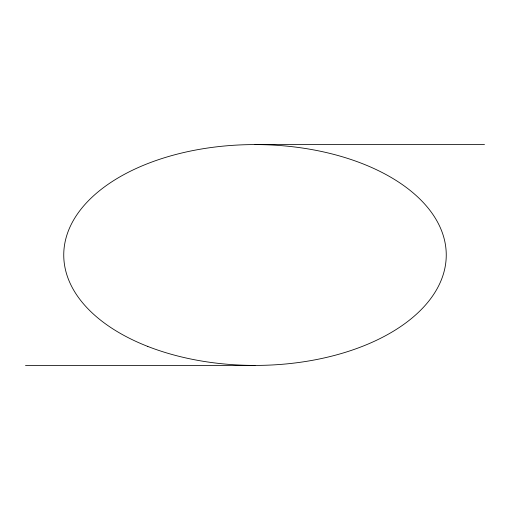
<?xml version="1.0" encoding="UTF-8"?>
<svg xmlns="http://www.w3.org/2000/svg" width="510" height="510" viewBox="0 0 510 510"><rect width="100%" height="100%" fill="white"/><g stroke="black" fill="none" stroke-linecap="round" stroke-linejoin="round"><path stroke-width="0.76" d="M255 144.585L484.5 144.585M25.5 365.415L255 365.415M147.804 346.443A191.25 110.415 0 0 0 445.765 262.88A191.25 110.415 0 0 0 171.436 155.684A191.25 110.415 0 0 0 147.804 346.443"/></g></svg>
